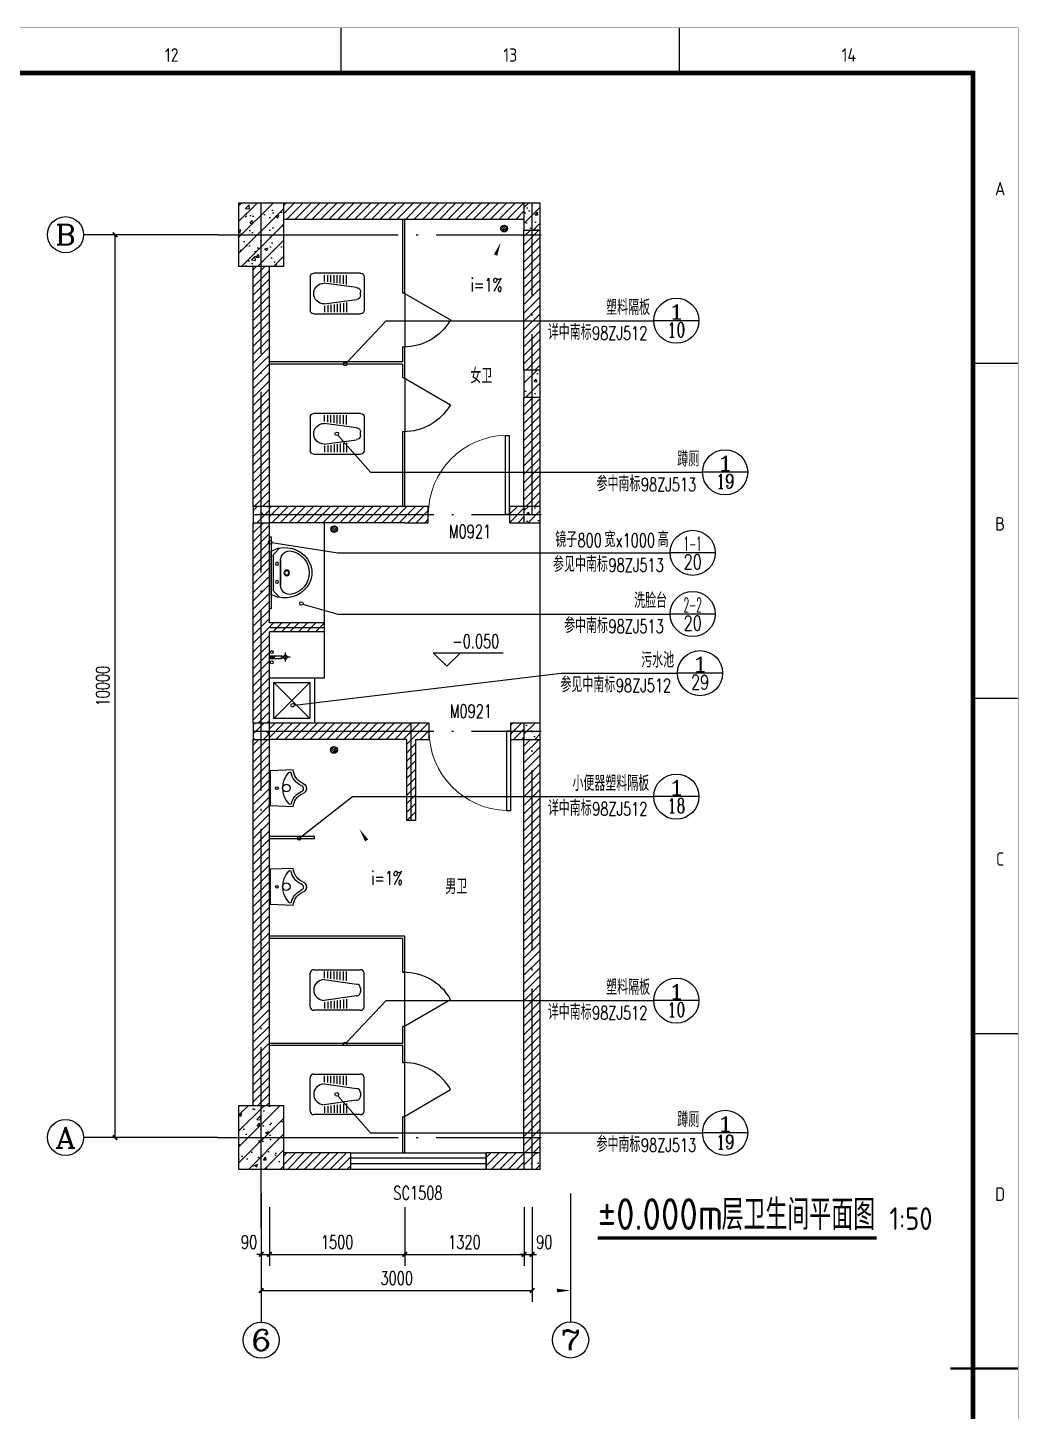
# Model space of a CAD drawing. Extents: x 93518 to 937116, y -359949 to 58022.
# Drawn here: x 894521 to 905504, y -174153 to -158826 of the extents above; entities that cross this region are included whole.
import ezdxf
from ezdxf.enums import TextEntityAlignment as Align

# ---------------------------------------------------------------- set-up
doc = ezdxf.new("R2010")
doc.units = 0
doc.header["$LTSCALE"] = 1000
doc.header["$MEASUREMENT"] = 0
doc.linetypes.add('DOTE', pattern=[2.42, 2, -0.2, 0.02, -0.2])
doc.layers.get('0').update_dxf_attribs({"color": 8, "linetype": 'CONTINUOUS'})
doc.layers.get('Defpoints').update_dxf_attribs({"color": 8, "linetype": 'CONTINUOUS'})
for name, color, linetype in [('5', 8, 'CONTINUOUS'), ('AXIS', 8, 'CONTINUOUS'), ('AXIS_TEXT', 8, 'CONTINUOUS'), ('COLUMN', 8, 'CONTINUOUS'), ('DIM_ELEV', 8, 'CONTINUOUS'), ('DIM_IDEN', 8, 'CONTINUOUS'), ('DIM_SYMB', 8, 'CONTINUOUS'), ('DOTE', 8, 'DOTE'), ('PUB_HATCH', 8, 'CONTINUOUS'), ('PUB_TEXT', 8, 'CONTINUOUS'), ('WALL', 8, 'CONTINUOUS'), ('water', 8, 'CONTINUOUS'), ('WINDOW', 8, 'CONTINUOUS'), ('WINDOW_TEXT', 8, 'CONTINUOUS'), ('洁具', 8, 'CONTINUOUS'), ('设备间', 8, 'CONTINUOUS')]:
    doc.layers.add(name, color=color, linetype=linetype)
doc.styles.add('_TCH_AXIS', font='complex.shx', dxfattribs={"bigfont": 'GBCBIG.shx'})
doc.styles.add('_TCH_DIM', font='simplex.shx', dxfattribs={"bigfont": 'gbcbig.shx'})
doc.styles.add('_TCH_DIM_T3', font='simplex.shx', dxfattribs={"width": 0.705882, "bigfont": 'gbcbig.shx'})
doc.styles.add('_TCH_LABEL', font='COMPLEX', dxfattribs={"bigfont": 'GBCBIG'})
doc.styles.add('_TCH_WINDOW', font='simplex.shx', dxfattribs={"bigfont": 'gbcbig.shx'})
doc.styles.add('COMPLEX', font='geditxt.shx', dxfattribs={"bigfont": 'hztxt1.shx'})
doc.styles.add('DIM_FONT', font='simplex.shx', dxfattribs={"width": 0.7, "bigfont": 'gbcbig.shx'})
doc.styles.get("Standard").update_dxf_attribs({"font": 'GBENOR', "bigfont": 'GBCBIG'})
doc.dimstyles.new('_TCH_ARCH&&50', dxfattribs={"dimtxt": 148.75, "dimasz": 50, "dimexe": 125, "dimexo": 150, "dimgap": 63.125, "dimtad": 1, "dimdec": 0, "dimzin": 0, "dimdsep": 46, "dimtxsty": '_TCH_DIM_T3', "dimblk": 'ARCHTICK', "dimcen": 0.09, "dimclrt": 7, "dimazin": 2, "dimtfac": 1, "dimtdec": 0, "dimtix": 1, "dimtmove": 2, "dimatfit": 3, "dimfxl": 0, "dimtolj": 1, "dimtzin": 0, "dimarcsym": 0})
pattern_1 = [(45, (0, 0), (-88.388348, 88.388348), []), (50, (0, 0), (358.63009, -31.37607), [37.5, -412.5]), (355, (0, 0), (-69.37567, 376.09607), [30, -330]), (100.4514, (29.9, -2.6), (289.25469, 344.71977), [31.8701, -350.57106]), (46.1842, (0, 100), (533.62052, -82.7595), [56.25, -618.75]), (96.6356, (44.47, 93.1), (467.33135, 487.05894), [47.80514, -525.8565]), (351.1842, (0, 100), (467.33097, 487.0593), [45, -495]), (21, (50, 75), (298.45353, -201.309445), [37.5, -412.5]), (326, (50, 75), (121.65767, 362.57502), [30, -330]), (71.4514, (74.87, 58.22), (420.11131, 161.26525), [31.8701, -350.57106]), (37.5, (0, 0), (6.079928, 166.446927), [0, -326, 0, -335, 0, -331.25]), (7.5, (0, 0), (131.53477, 197.205856), [0, -191, 0, -318.5, 0, -126.25]), (327.5, (-111.5, 0), (266.911218, -11.277436), [0, -125, 0, -390, 0, -517.5]), (317.5, (-161.5, 0), (291.593085, 50.05249), [0, -162.5, 0, -259, 0, -367.5])]
pattern_2 = [(45, (0, 47.75), (-47.022601, 47.022601), [])]

# ---------------------------------------------------------------- blocks, each defined once
blk = doc.blocks.new('$plan$00002219')
at = {"layer": '5', "color": 7, "linetype": 'Continuous'}
for p, q in [((-225, 40), (-225, 560)), ((185, 600), (-185, 600)), ((-115, 157), (-66, 513)), ((-17, 560), (17, 560)), ((66, 513), (115, 157)), ((225, 560), (225, 40)), ((-101, 405), (-205, 405)), ((-106, 370), (-205, 370)), ((-111, 335), (-205, 335)), ((101, 405), (205, 405)), ((106, 370), (205, 370)), ((111, 335), (205, 335)), ((-115, 300), (-205, 300)), ((-120, 265), (-205, 265)), ((-125, 230), (-205, 230)), ((-130, 195), (-205, 195)), ((-135, 160), (-205, 160)), ((115, 300), (205, 300)), ((120, 265), (205, 265)), ((125, 230), (205, 230)), ((130, 195), (205, 195)), ((135, 160), (205, 160)), ((185, 0), (-185, 0))]:
    blk.add_line(p, q, dxfattribs=at)
for centre, start, end in [((-185, 560), 90, 180), ((185, 560), 0, 90), ((-185, 40), 180, 270), ((185, 40), 270, 0)]:
    blk.add_arc(centre, 40, start, end, dxfattribs=at)
for centre, major_axis, ratio, start_param, end_param in [((-17, 513), (-48.6, 0), 0.967078, 4.712394, 6.28319), ((17, 513), (-48.6, 0), 0.967079, 3.141597, 4.712394), ((0, 157), (0, -117), 0.982906, 4.712385, 6.283181), ((0, 157), (0, -117), 0.982906, 6.283179, 7.853975)]:
    blk.add_ellipse(centre, major_axis=major_axis, ratio=ratio, start_param=start_param, end_param=end_param, dxfattribs=at)
blk = doc.blocks.new('_E13BKY')
blk.add_blockref('$plan$00002219', (316, 43))
at = {"flags": 9}
for tag in ['XSIZE', 'YSIZE']:
    blk.add_attdef(tag, (0, 0), '', height=0.5, dxfattribs=at)
blk = doc.blocks.new('_E0XHE')
at = {"xscale": -1, "rotation": 180}
blk.add_blockref('_E13BKY', (6, 601), dxfattribs=at)
at = {"style": 'DIM_FONT', "width": 0.8, "flags": 9}
for tag in ['XSIZE', 'YSIZE']:
    blk.add_attdef(tag, (0, 0), '', height=0.5, dxfattribs=at)
blk = doc.blocks.new('M_E6')
for p, q in [((240, 0), (-240, 0)), ((-237, 0), (239, 0)), ((240, 0), (270, -79)), ((-213, -36), (-271, -91)), ((-240, 0), (-270, -79)), ((-179, -23), (181, -23)), ((141, -105), (-141, -105)), ((-141, -105), (141, -105)), ((217, -37), (274, -95))]:
    blk.add_line(p, q)
for centre, radius in [((-99, -65), 16.3), ((2, -172), 31.6), ((2, -172), 23), ((101, -65), 16.3)]:
    blk.add_circle(centre, radius)
for centre, radius, start, end in [((28, -152), 307, 166.1751, 244.7296), ((-141, -205), 100, 90, 190.5602), ((-179, -73), 50, 90, 133.181), ((-28, -152), 307, 297.0639, 13.8249), ((141, -205), 100, 349.4398, 90), ((181, -73), 50, 44.5607, 90), ((0, -179), 243, 190.5602, 349.4398), ((0, -201), 250, 245.8071, 296.4628), ((28, -152), 307, 266.589, 266.5936)]:
    blk.add_arc(centre, radius, start, end)
at = {"width": 0.8, "flags": 9}
for tag in ['XSIZE', 'YSIZE']:
    blk.add_attdef(tag, (0, 0), '', height=0.5, dxfattribs=at)
blk = doc.blocks.new('A$C429848E1')
at = {"layer": 'water'}
h = blk.add_hatch(dxfattribs=at)
h.set_pattern_fill('ANSI31', color=256, scale=20, style=0)
h.set_pattern_definition([(45, (-228444.69, -85757.866), (-22.4506403, 22.4506403), [])])
edge = h.paths.add_edge_path()
edge.add_arc((75, 75), 75, 0, 360)
blk.add_circle((75, 75), 75, dxfattribs=at)
blk = doc.blocks.new('$TCHSYS$WIN2D')
for p, q in [((-0.5, 0.5), (0.5, 0.5)), ((-0.5, 0.5), (-0.5, -0.5)), ((0.5, 0.5), (0.5, -0.5)), ((0.5, 0.167), (-0.5, 0.167)), ((0.5, -0.167), (-0.5, -0.167)), ((-0.5, -0.5), (0.5, -0.5))]:
    blk.add_line(p, q)
blk = doc.blocks.new('$DorLib2D$00000001')
for p, q in [((0.45, 0.975), (0.5, 0.975)), ((0.45, 0), (0.45, 0.975)), ((0.5, 0), (0.5, 0.975)), ((0.5, 0), (0.45, 0))]:
    blk.add_line(p, q)
at = {"lineweight": 13}
blk.add_arc((0.475, 0), 0.975, 91.4693, 180, dxfattribs=at)
blk = doc.blocks.new('$DorLib2D$00000228')
at = {"color": 0}
blk.add_line((0.5, 0), (0, 0.866), dxfattribs=at)
blk.add_arc((0.5, 0), 1, 120, 180, dxfattribs=at)
blk = doc.blocks.new('$plan$00001610')
for p, q in [((-205, -255), (-195, 0)), ((-195, 0), (195, 0)), ((205, -255), (195, 0)), ((13, -72), (13, -71))]:
    blk.add_line(p, q)
for centre, radius, start, end in [((-3, -388), 250, 46.6458, 133.3542), ((-3, -179), 41.7, 1.1551, 0), ((-2, -72), 15, 1.7798, 0), ((-219, -430), 176, 26.1838, 85.5792), ((-158, -222), 22.7, 134.5857, 206.4573), ((-198, -410), 179, 22.2984, 83.8043), ((201, -406), 174, 100.5676, 157.7034), ((215, -423), 168, 93.3348, 155.3309), ((162, -220), 16.2, 297.1389, 62.8611), ((1, -337), 63.3, 194.7447, 345.2553), ((3, -327), 38.6, 202.7778, 341.3609)]:
    blk.add_arc(centre, radius, start, end)
blk.add_point((0, -400))
blk = doc.blocks.new('_AXISO')
blk.add_circle((0, 0), 0.5)
at = {"layer": 'AXIS_TEXT', "style": 'COMPLEX', "width": 1.041667}
blk.add_attdef('A', text='', height=0.56, dxfattribs=at).set_placement((-0.25, -0.28), (0.25, -0.28), align=Align.FIT)
blk = doc.blocks.new('_ArchTick')
at = {"color": 0, "linetype": 'ByBlock', "const_width": 0.4}
blk.add_lwpolyline([(-0.5, -0.5), (0.5, 0.5)], dxfattribs=at)
blk = doc.blocks.new('*D834')
at = {"layer": 'AXIS', "color": 0, "lineweight": -2, "transparency": 16777216}
for p, q in [((956414, -137319), (955301, -137319)), ((955426, -147319), (955426, -137319)), ((956414, -147319), (955301, -147319))]:
    blk.add_line(p, q, dxfattribs=at)
at = {"layer": 'Defpoints', "color": 0, "transparency": 16777216}
for p in [(955426, -137319), (956564, -137319), (956564, -147319)]:
    blk.add_point(p, dxfattribs=at)
at = {"layer": 'AXIS', "color": 0, "lineweight": -2, "transparency": 16777216, "xscale": 50, "yscale": 50, "zscale": 50}
for p, rotation in [((955426, -137319), 90), ((955426, -147319), 270)]:
    blk.add_blockref('_ArchTick', p, dxfattribs=dict(at, rotation=rotation))
at = {"layer": 'AXIS', "color": 7, "transparency": 16777216, "insert": (955289, -142319), "char_height": 148.8, "attachment_point": 5, "rotation": 90, "style": '_TCH_DIM_T3'}
blk.add_mtext('\\A1;10000', dxfattribs=at)
blk = doc.blocks.new('*D835')
at = {"layer": 'AXIS', "color": 0, "lineweight": -2, "transparency": 16777216}
for p, q in [((957045, -148091), (957045, -149139)), ((960045, -148091), (960045, -149139)), ((957045, -149014), (960045, -149014))]:
    blk.add_line(p, q, dxfattribs=at)
at = {"layer": 'Defpoints', "color": 0, "transparency": 16777216}
for p in [(957045, -147941), (960045, -147941), (960045, -149014)]:
    blk.add_point(p, dxfattribs=at)
at = {"layer": 'AXIS', "color": 0, "lineweight": -2, "transparency": 16777216, "xscale": 50, "yscale": 50, "zscale": 50, "rotation": 180}
blk.add_blockref('_ArchTick', (957045, -149014), dxfattribs=at)
at = {"layer": 'AXIS', "color": 0, "lineweight": -2, "transparency": 16777216, "xscale": 50, "yscale": 50, "zscale": 50}
blk.add_blockref('_ArchTick', (960045, -149014), dxfattribs=at)
at = {"layer": 'AXIS', "color": 7, "transparency": 16777216, "insert": (958545, -148877), "char_height": 148.8, "attachment_point": 5, "style": '_TCH_DIM_T3'}
blk.add_mtext('\\A1;3000', dxfattribs=at)
blk = doc.blocks.new('*D836')
at = {"layer": 'AXIS', "color": 0, "lineweight": -2, "transparency": 16777216}
for p, q in [((957045, -148091), (957045, -148739)), ((957135, -148091), (957135, -148739)), ((957045, -148614), (956995, -148614)), ((957045, -148614), (957135, -148614)), ((957135, -148614), (957185, -148614))]:
    blk.add_line(p, q, dxfattribs=at)
at = {"layer": 'Defpoints', "color": 0, "transparency": 16777216}
for p in [(957045, -147941), (957135, -147941), (957135, -148614)]:
    blk.add_point(p, dxfattribs=at)
at = {"layer": 'AXIS', "color": 0, "lineweight": -2, "transparency": 16777216, "xscale": 50, "yscale": 50, "zscale": 50}
blk.add_blockref('_ArchTick', (957045, -148614), dxfattribs=at)
at = {"layer": 'AXIS', "color": 0, "lineweight": -2, "transparency": 16777216, "xscale": 50, "yscale": 50, "zscale": 50, "rotation": 180}
blk.add_blockref('_ArchTick', (957135, -148614), dxfattribs=at)
at = {"layer": 'AXIS', "color": 7, "transparency": 16777216, "insert": (956910, -148477), "char_height": 148.8, "attachment_point": 5, "style": '_TCH_DIM_T3'}
blk.add_mtext('\\A1;90', dxfattribs=at)
blk = doc.blocks.new('*D837')
at = {"layer": 'AXIS', "color": 0, "lineweight": -2, "transparency": 16777216}
for p, q in [((957135, -148091), (957135, -148739)), ((958635, -148091), (958635, -148739)), ((957135, -148614), (958635, -148614))]:
    blk.add_line(p, q, dxfattribs=at)
at = {"layer": 'Defpoints', "color": 0, "transparency": 16777216}
for p in [(957135, -147941), (958635, -147941), (958635, -148614)]:
    blk.add_point(p, dxfattribs=at)
at = {"layer": 'AXIS', "color": 0, "lineweight": -2, "transparency": 16777216, "xscale": 50, "yscale": 50, "zscale": 50, "rotation": 180}
blk.add_blockref('_ArchTick', (957135, -148614), dxfattribs=at)
at = {"layer": 'AXIS', "color": 0, "lineweight": -2, "transparency": 16777216, "xscale": 50, "yscale": 50, "zscale": 50}
blk.add_blockref('_ArchTick', (958635, -148614), dxfattribs=at)
at = {"layer": 'AXIS', "color": 7, "transparency": 16777216, "insert": (957885, -148477), "char_height": 148.8, "attachment_point": 5, "style": '_TCH_DIM_T3'}
blk.add_mtext('\\A1;1500', dxfattribs=at)
blk = doc.blocks.new('*D838')
at = {"layer": 'AXIS', "color": 0, "lineweight": -2, "transparency": 16777216}
for p, q in [((958635, -148091), (958635, -148739)), ((959955, -148091), (959955, -148739)), ((958635, -148614), (959955, -148614))]:
    blk.add_line(p, q, dxfattribs=at)
at = {"layer": 'Defpoints', "color": 0, "transparency": 16777216}
for p in [(958635, -147941), (959955, -147941), (959955, -148614)]:
    blk.add_point(p, dxfattribs=at)
at = {"layer": 'AXIS', "color": 0, "lineweight": -2, "transparency": 16777216, "xscale": 50, "yscale": 50, "zscale": 50, "rotation": 180}
blk.add_blockref('_ArchTick', (958635, -148614), dxfattribs=at)
at = {"layer": 'AXIS', "color": 0, "lineweight": -2, "transparency": 16777216, "xscale": 50, "yscale": 50, "zscale": 50}
blk.add_blockref('_ArchTick', (959955, -148614), dxfattribs=at)
at = {"layer": 'AXIS', "color": 7, "transparency": 16777216, "insert": (959295, -148477), "char_height": 148.8, "attachment_point": 5, "style": '_TCH_DIM_T3'}
blk.add_mtext('\\A1;1320', dxfattribs=at)
blk = doc.blocks.new('*D839')
at = {"layer": 'AXIS', "color": 0, "lineweight": -2, "transparency": 16777216}
for p, q in [((959955, -148091), (959955, -148739)), ((960045, -148091), (960045, -148739)), ((959955, -148614), (959905, -148614)), ((959955, -148614), (960045, -148614)), ((960045, -148614), (960095, -148614))]:
    blk.add_line(p, q, dxfattribs=at)
at = {"layer": 'Defpoints', "color": 0, "transparency": 16777216}
for p in [(959955, -147941), (960045, -147941), (960045, -148614)]:
    blk.add_point(p, dxfattribs=at)
at = {"layer": 'AXIS', "color": 0, "lineweight": -2, "transparency": 16777216, "xscale": 50, "yscale": 50, "zscale": 50}
blk.add_blockref('_ArchTick', (959955, -148614), dxfattribs=at)
at = {"layer": 'AXIS', "color": 0, "lineweight": -2, "transparency": 16777216, "xscale": 50, "yscale": 50, "zscale": 50, "rotation": 180}
blk.add_blockref('_ArchTick', (960045, -148614), dxfattribs=at)
at = {"layer": 'AXIS', "color": 7, "transparency": 16777216, "insert": (960180, -148477), "char_height": 148.8, "attachment_point": 5, "style": '_TCH_DIM_T3'}
blk.add_mtext('\\A1;90', dxfattribs=at)
blk = doc.blocks.new('GEDI_WK_A11')
at = {"color": 3}
for p, q in [((900, 584), (900, 594)), ((975, 584), (975, 594)), ((1040, 519.75), (1050, 519.75)), ((1040, 445.5), (1050, 445.5)), ((1040, 371.25), (1050, 371.25)), ((1040, 297), (1050, 297))]:
    blk.add_line(p, q, dxfattribs=at)
for points, const_width in [([(0, 0), (1050, 0), (1050, 594), (0, 594)], 0.1), ([(25, 10), (1040, 10), (1040, 584), (25, 584)], 1)]:
    blk.add_lwpolyline(points, close=True, dxfattribs=dict(at, const_width=const_width))
blk.add_lwpolyline([(1035, 297, 0.5, 0.5, 0), (1050, 297, 0.5, 0.5, 0)], format="xyseb", dxfattribs=at)
for s, p in [('12', (862.5, 588)), ('13', (937.5, 588)), ('14', (1012.5, 588))]:
    blk.add_text(s, height=3, dxfattribs=at).set_placement(p, align=Align.MIDDLE)
for s, p in [('A', (1046, 556.88)), ('B', (1046, 482.62)), ('C', (1046, 408.38)), ('D', (1046, 334.12))]:
    blk.add_text(s, height=3, dxfattribs=at).set_placement(p, align=Align.CENTER)
blk = doc.blocks.new('8')
at = {"layer": 'PUB_HATCH'}
h = blk.add_hatch(dxfattribs=at)
h.set_pattern_fill('钢筋混凝土', color=256, scale=50, style=0)
h.set_pattern_definition(pattern_1)
h.paths.add_polyline_path([(956794.5, -137668.7), (957294.5, -137668.7), (957294.5, -136968.7), (956794.5, -136968.7)])
h = blk.add_hatch(dxfattribs=at)
h.set_pattern_fill('普通砖', color=256, scale=50, style=0)
h.set_pattern_definition(pattern_2)
h.paths.add_polyline_path([(957294.5, -136968.7), (957294.5, -137148.7), (959954.5, -137148.7), (959954.5, -136968.7)])
h = blk.add_hatch(dxfattribs=at)
h.set_pattern_fill('钢筋混凝土', color=256, scale=50, style=0)
h.set_pattern_definition(pattern_1)
h.paths.add_polyline_path([(959954.5, -137268.7), (960134.5, -137268.7), (960134.5, -136968.7), (959954.5, -136968.7)])
h = blk.add_hatch(dxfattribs=at)
h.set_pattern_fill('普通砖', color=256, scale=50, style=0)
h.set_pattern_definition(pattern_2)
h.paths.add_polyline_path([(960134.5, -137268.7), (959954.5, -137268.7), (959954.5, -138818.7), (960134.5, -138818.7)])
h = blk.add_hatch(dxfattribs=at)
h.set_pattern_fill('普通砖', color=256, scale=50, style=0)
h.set_pattern_definition(pattern_2)
h.paths.add_polyline_path([(956954.5, -138726.2), (957134.5, -138726.2), (957134.5, -137668.7), (956954.5, -137668.7)])
h = blk.add_hatch(dxfattribs=at)
h.set_pattern_fill('普通砖', color=256, scale=50, style=0)
h.set_pattern_definition(pattern_2)
h.paths.add_polyline_path([(956954.5, -140328.7), (957134.5, -140328.7), (957134.5, -138726.2), (956954.5, -138726.2)])
h = blk.add_hatch(dxfattribs=at)
h.set_pattern_fill('钢筋混凝土', color=256, scale=50, style=0)
h.set_pattern_definition(pattern_1)
h.paths.add_polyline_path([(959954.5, -139118.7), (960134.5, -139118.7), (960134.5, -138818.7), (959954.5, -138818.7)])
h = blk.add_hatch(dxfattribs=at)
h.set_pattern_fill('普通砖', color=256, scale=50, style=0)
h.set_pattern_definition(pattern_2)
h.paths.add_polyline_path([(960134.5, -139118.7), (959954.5, -139118.7), (959954.5, -140328.7), (960134.5, -140328.7)])
h = blk.add_hatch(dxfattribs=at)
h.set_pattern_fill('钢筋混凝土', color=256, scale=50, style=0)
h.set_pattern_definition(pattern_1)
h.paths.add_polyline_path([(956954.5, -140508.7), (957134.5, -140508.7), (957134.5, -140328.7), (956954.5, -140328.7)])
h = blk.add_hatch(dxfattribs=at)
h.set_pattern_fill('普通砖', color=256, scale=50, style=0)
h.set_pattern_definition(pattern_2)
h.paths.add_polyline_path([(958631.5, -140508.7), (958631.5, -140328.7), (957134.5, -140328.7), (957134.5, -140508.7)])
h = blk.add_hatch(dxfattribs=at)
h.set_pattern_fill('普通砖', color=256, scale=50, style=0)
h.set_pattern_definition(pattern_2)
h.paths.add_polyline_path([(958631.5, -140508.7), (958894.5, -140508.7), (958894.5, -140328.7), (958631.5, -140328.7)])
h = blk.add_hatch(dxfattribs=at)
h.set_pattern_fill('普通砖', color=256, scale=50, style=0)
h.set_pattern_definition(pattern_2)
h.paths.add_polyline_path([(959954.5, -140508.7), (959954.5, -140328.7), (959794.5, -140328.7), (959794.5, -140508.7)])
h = blk.add_hatch(dxfattribs=at)
h.set_pattern_fill('钢筋混凝土', color=256, scale=50, style=0)
h.set_pattern_definition(pattern_1)
h.paths.add_polyline_path([(959954.5, -140508.7), (960134.5, -140508.7), (960134.5, -140328.7), (959954.5, -140328.7)])
h = blk.add_hatch(dxfattribs=at)
h.set_pattern_fill('普通砖', color=256, scale=50, style=0)
h.set_pattern_definition(pattern_2)
h.paths.add_polyline_path([(957134.5, -140508.7), (956954.5, -140508.7), (956954.5, -141618.7), (957074.5, -141652.1), (957134.5, -141618.7)])
h = blk.add_hatch(dxfattribs=at)
h.set_pattern_fill('普通砖', color=256, scale=50, style=0)
h.set_pattern_definition(pattern_2)
h.paths.add_polyline_path([(956954.5, -142728.7), (957134.5, -142728.7), (957134.5, -141718.7), (957074.5, -141652.1), (956954.5, -141618.7)])
h = blk.add_hatch(dxfattribs=at)
h.set_pattern_fill('普通砖', color=256, scale=50, style=0)
h.set_pattern_definition(pattern_2)
h.paths.add_polyline_path([(957744.5, -141618.7), (957134.5, -141618.7), (957074.5, -141652.1), (957134.5, -141718.7), (957744.5, -141718.7)])
h = blk.add_hatch(dxfattribs=at)
h.set_pattern_fill('钢筋混凝土', color=256, scale=50, style=0)
h.set_pattern_definition(pattern_1)
h.paths.add_polyline_path([(956954.5, -142908.7), (957134.5, -142908.7), (957134.5, -142728.7), (956954.5, -142728.7)])
h = blk.add_hatch(dxfattribs=at)
h.set_pattern_fill('普通砖', color=256, scale=50, style=0)
h.set_pattern_definition(pattern_2)
h.paths.add_polyline_path([(958687.9, -142848.7), (958654.5, -142728.7), (957134.5, -142728.7), (957134.5, -142908.7), (958654.5, -142908.7)])
h = blk.add_hatch(dxfattribs=at)
h.set_pattern_fill('普通砖', color=256, scale=50, style=0)
h.set_pattern_definition(pattern_2)
h.paths.add_polyline_path([(958754.5, -142908.7), (958904.5, -142908.7), (958904.5, -142728.7), (958654.5, -142728.7), (958687.9, -142848.7)])
h = blk.add_hatch(dxfattribs=at)
h.set_pattern_fill('普通砖', color=256, scale=50, style=0)
h.set_pattern_definition(pattern_2)
h.paths.add_polyline_path([(959954.5, -142908.7), (959954.5, -142728.7), (959804.5, -142728.7), (959804.5, -142908.7)])
h = blk.add_hatch(dxfattribs=at)
h.set_pattern_fill('钢筋混凝土', color=256, scale=50, style=0)
h.set_pattern_definition(pattern_1)
h.paths.add_polyline_path([(959954.5, -142908.7), (960134.5, -142908.7), (960134.5, -142728.7), (959954.5, -142728.7)])
h = blk.add_hatch(dxfattribs=at)
h.set_pattern_fill('普通砖', color=256, scale=50, style=0)
h.set_pattern_definition(pattern_2)
h.paths.add_polyline_path([(957134.5, -142908.7), (956954.5, -142908.7), (956954.5, -143999), (957134.5, -143999)])
h = blk.add_hatch(dxfattribs=at)
h.set_pattern_fill('普通砖', color=256, scale=50, style=0)
h.set_pattern_definition(pattern_2)
h.paths.add_polyline_path([(958687.9, -142848.7), (958654.5, -142908.7), (958654.5, -143808.8), (958754.5, -143808.8), (958754.5, -142908.7)])
h = blk.add_hatch(dxfattribs=at)
h.set_pattern_fill('普通砖', color=256, scale=50, style=0)
h.set_pattern_definition(pattern_2)
h.paths.add_polyline_path([(960134.5, -142908.7), (959954.5, -142908.7), (959954.5, -147488.7), (960134.5, -147488.7)])
h = blk.add_hatch(dxfattribs=at)
h.set_pattern_fill('普通砖', color=256, scale=50, style=0)
h.set_pattern_definition(pattern_2)
h.paths.add_polyline_path([(956954.5, -145101.7), (957134.5, -145101.7), (957134.5, -143999), (956954.5, -143999)])
h = blk.add_hatch(dxfattribs=at)
h.set_pattern_fill('普通砖', color=256, scale=50, style=0)
h.set_pattern_definition(pattern_2)
h.paths.add_polyline_path([(956954.5, -146288.7), (957134.5, -146288.7), (957134.5, -145101.7), (956954.5, -145101.7)])
h = blk.add_hatch(dxfattribs=at)
h.set_pattern_fill('普通砖', color=256, scale=50, style=0)
h.set_pattern_definition(pattern_2)
h.paths.add_polyline_path([(957134.5, -146968.7), (957134.5, -146288.7), (956954.5, -146288.7), (956954.5, -146968.7)])
h = blk.add_hatch(dxfattribs=at)
h.set_pattern_fill('钢筋混凝土', color=256, scale=50, style=0)
h.set_pattern_definition(pattern_1)
h.paths.add_polyline_path([(956794.5, -147668.7), (957294.5, -147668.7), (957294.5, -146968.7), (956794.5, -146968.7)])
h = blk.add_hatch(dxfattribs=at)
h.set_pattern_fill('普通砖', color=256, scale=50, style=0)
h.set_pattern_definition(pattern_2)
h.paths.add_polyline_path([(957294.5, -147488.7), (957294.5, -147668.7), (958035.5, -147668.7), (958035.5, -147488.7)])
h = blk.add_hatch(dxfattribs=at)
h.set_pattern_fill('普通砖', color=256, scale=50, style=0)
h.set_pattern_definition(pattern_2)
h.paths.add_polyline_path([(959954.5, -147668.7), (959954.5, -147488.7), (959535.5, -147488.7), (959535.5, -147668.7)])
h = blk.add_hatch(dxfattribs=at)
h.set_pattern_fill('钢筋混凝土', color=256, scale=50, style=0)
h.set_pattern_definition(pattern_1)
h.paths.add_polyline_path([(959954.5, -147668.7), (960134.5, -147668.7), (960134.5, -147488.7), (959954.5, -147488.7)])
at = {"color": 6}
for p, q in [((958609, -137148.7), (958609, -137963.2)), ((958634, -137148.7), (958609, -137148.7)), ((958634, -137963.2), (958634, -137148.7)), ((958609, -137963.2), (958634, -137963.2)), ((958634, -138563.2), (958609, -138563.2)), ((958609, -138563.2), (958609, -138726.2)), ((958634, -138738.7), (958634, -138563.2)), ((958609, -138726.2), (957134.5, -138726.2)), ((958609, -138751.2), (957134.5, -138751.2)), ((958609, -138751.2), (958609, -138901.7)), ((958634, -138901.7), (958634, -138738.7)), ((958609, -138901.7), (958634, -138901.7)), ((958634, -139501.7), (958609, -139501.7)), ((958609, -139501.7), (958609, -140328.7)), ((958634, -140328.7), (958634, -139501.7)), ((957744.5, -141618.7), (957744.5, -140508.7)), ((957744.5, -142228.7), (957744.5, -141718.7)), ((957134.5, -142228.7), (957744.5, -142228.7)), ((957184.5, -142278.7), (957584.5, -142678.7)), ((957184.5, -142678.7), (957584.5, -142278.7)), ((957634.5, -143986.5), (957134.5, -143986.5)), ((957634.5, -144011.5), (957134.5, -144011.5)), ((957634.5, -144011.5), (957634.5, -143986.5)), ((958635, -145089.2), (957134.5, -145089.2)), ((958610, -145114.2), (957134.5, -145114.2)), ((958610, -145114.2), (958610, -145488.7)), ((958635, -145488.7), (958635, -145089.2)), ((958610, -145488.7), (958635, -145488.7)), ((958635, -146088.7), (958610, -146088.7)), ((958610, -146088.7), (958610, -146276.2)), ((958635, -146288.7), (958635, -146088.7)), ((958610, -146276.2), (957134.5, -146276.2)), ((958610, -146301.2), (957134.5, -146301.2)), ((958610, -146301.2), (958610, -146488.7)), ((958635, -146488.7), (958635, -146288.7)), ((958610, -146488.7), (958635, -146488.7)), ((958635, -147088.7), (958610, -147088.7)), ((958610, -147088.7), (958610, -147488.7)), ((958635, -147488.7), (958635, -147088.7)), ((958610, -147488.7), (958635, -147488.7))]:
    blk.add_line(p, q, dxfattribs=at)
blk.add_lwpolyline([(957134.5, -140663.7), (957154.5, -140663.7), (957154.5, -141463.7), (957134.5, -141463.7), (957134.5, -140663.7)], dxfattribs=at)
for points in [[(957134.5, -142228.7), (957634.5, -142228.7), (957634.5, -142728.7), (957134.5, -142728.7)], [(957184.5, -142278.7), (957584.5, -142278.7), (957584.5, -142678.7), (957184.5, -142678.7)]]:
    blk.add_lwpolyline(points, close=True, dxfattribs=at)
at = {"layer": 'AXIS'}
for p, q in [((956563.7, -137318.7), (955076.4, -137318.7)), ((956563.7, -147318.7), (955076.4, -147318.7)), ((957044.5, -147940.7), (957044.5, -149364.1)), ((960471.2, -147938.1), (960471.2, -149361.6))]:
    blk.add_line(p, q, dxfattribs=at)
for centre in [(957044.5, -149564.1), (960471.2, -149561.6)]:
    blk.add_circle(centre, 200, dxfattribs=at)
at = {"layer": 'COLUMN'}
for p, q in [((957294.5, -136968.7), (956794.5, -136968.7)), ((956794.5, -136968.7), (956794.5, -137668.7)), ((957294.5, -137668.7), (957294.5, -136968.7)), ((960134.5, -136968.7), (959954.5, -136968.7)), ((959954.5, -136968.7), (959954.5, -137268.7)), ((960134.5, -137268.7), (960134.5, -136968.7)), ((959954.5, -137268.7), (960134.5, -137268.7)), ((956794.5, -137668.7), (957294.5, -137668.7)), ((960134.5, -138818.7), (959954.5, -138818.7)), ((959954.5, -138818.7), (959954.5, -139118.7)), ((960134.5, -139118.7), (960134.5, -138818.7)), ((959954.5, -139118.7), (960134.5, -139118.7)), ((957134.5, -140328.7), (956954.5, -140328.7)), ((956954.5, -140328.7), (956954.5, -140508.7)), ((957134.5, -140508.7), (957134.5, -140328.7)), ((960134.5, -140328.7), (959954.5, -140328.7)), ((959954.5, -140328.7), (959954.5, -140508.7)), ((960134.5, -140508.7), (960134.5, -140328.7)), ((956954.5, -140508.7), (957134.5, -140508.7)), ((959954.5, -140508.7), (960134.5, -140508.7)), ((957134.5, -142728.7), (956954.5, -142728.7)), ((956954.5, -142728.7), (956954.5, -142908.7)), ((957134.5, -142908.7), (957134.5, -142728.7)), ((960134.5, -142728.7), (959954.5, -142728.7)), ((959954.5, -142728.7), (959954.5, -142908.7)), ((960134.5, -142908.7), (960134.5, -142728.7)), ((956954.5, -142908.7), (957134.5, -142908.7)), ((959954.5, -142908.7), (960134.5, -142908.7)), ((957294.5, -146968.7), (956794.5, -146968.7)), ((956794.5, -146968.7), (956794.5, -147668.7)), ((957294.5, -147668.7), (957294.5, -146968.7)), ((960134.5, -147488.7), (959954.5, -147488.7)), ((959954.5, -147488.7), (959954.5, -147668.7)), ((960134.5, -147668.7), (960134.5, -147488.7)), ((956794.5, -147668.7), (957294.5, -147668.7)), ((959954.5, -147668.7), (960134.5, -147668.7))]:
    blk.add_line(p, q, dxfattribs=at)
at = {"layer": 'DIM_ELEV'}
for p, q in [((959099.9, -142099.6), (958949.9, -141949.6)), ((958949.9, -141949.6), (959724, -141949.6)), ((959099.9, -142099.6), (959249.9, -141949.6))]:
    blk.add_line(p, q, dxfattribs=at)
at = {"layer": 'DIM_IDEN'}
for p, q in [((957987.1, -138737.7), (958429.2, -138271.8)), ((958429.2, -138271.8), (961391.6, -138271.8)), ((961891.6, -138271.8), (961391.6, -138271.8)), ((957893.8, -139539.6), (958253.5, -139950.5)), ((958253.5, -139950.5), (961932.2, -139950.5)), ((962432.2, -139950.5), (961932.2, -139950.5)), ((957163.2, -140729), (957894.5, -140842.3)), ((957894.5, -140842.3), (961573.2, -140842.3)), ((962073.2, -140842.3), (961573.2, -140842.3)), ((957507, -141409.7), (957894.5, -141520.5)), ((957894.5, -141520.5), (961573.2, -141520.5)), ((962073.2, -141520.5), (961573.2, -141520.5)), ((957412.6, -142528.5), (960365.1, -142175.7)), ((960365.1, -142175.7), (961655, -142175.7)), ((962155, -142175.7), (961655, -142175.7)), ((957478.6, -143993.8), (958055.8, -143543)), ((958055.8, -143543), (961392.4, -143543)), ((961892.4, -143543), (961392.4, -143543)), ((957987.1, -146268.4), (958429.2, -145802.5)), ((958429.2, -145802.5), (961391.6, -145802.5)), ((961891.6, -145802.5), (961391.6, -145802.5)), ((957893.8, -146856.7), (958253.5, -147267.5)), ((958253.5, -147267.5), (961932.2, -147267.5)), ((962432.2, -147267.5), (961932.2, -147267.5))]:
    blk.add_line(p, q, dxfattribs=at)
for centre, radius in [((961641.6, -138271.8), 250), ((957973.4, -138752.1), 19.8), ((957880.7, -139524.7), 19.8), ((962182.2, -139950.5), 250), ((961823.2, -140842.3), 250), ((957143.6, -140726), 19.8), ((961823.2, -141520.5), 250), ((957487.9, -141404.3), 19.8), ((961905, -142175.7), 250), ((957392.9, -142530.9), 19.8), ((961642.4, -143543), 250), ((957463, -144006), 19.8), ((961641.6, -145802.5), 250), ((957973.4, -146282.8), 19.8), ((957880.7, -146841.7), 19.8), ((962182.2, -147267.5), 250)]:
    blk.add_circle(centre, radius, dxfattribs=at)
at = {"layer": 'DIM_SYMB'}
for points in [[(959554.3, -137750.3, 0, 0, 0), (959696.7, -137406, 0, 40, 0), (959639.4, -137544.6, 0, 0, 0)], [(958403.3, -144326.1, 0, 0, 0), (958131.6, -143901.7, 0, 40, 0), (958212.5, -144028.1, 0, 0, 0)], [(960044.5, -149014.1, 0, 0, 0), (960471.2, -149014.1, 0, 40, 0), (960321.2, -149014.1, 0, 0, 0)]]:
    blk.add_lwpolyline(points, format="xyseb", dxfattribs=at)
at = {"layer": 'DIM_SYMB', "const_width": 35}
blk.add_lwpolyline([(960771.7, -148431.3), (963862, -148431.3)], dxfattribs=at)
at = {"layer": 'DOTE'}
for p, q in [((957044.5, -148318.7), (957044.5, -136968.7)), ((960044.5, -140418.7), (960044.5, -136968.7)), ((956562, -137318.7), (960144.5, -137318.7)), ((956954.5, -140418.7), (960144.5, -140418.7)), ((957144.5, -141668.7), (957744.5, -141668.7)), ((956954.5, -142818.7), (960144.5, -142818.7)), ((958704.5, -143808.8), (958704.5, -142728.7)), ((960044.5, -147668.7), (960044.5, -142918.7)), ((956562, -147318.7), (960144.5, -147318.7))]:
    blk.add_line(p, q, dxfattribs=at)
at = {"layer": 'WALL'}
for p, q in [((959954.5, -136968.7), (957294.5, -136968.7)), ((959954.5, -137148.7), (957294.5, -137148.7)), ((959954.5, -138818.7), (959954.5, -137268.7)), ((960134.5, -138818.7), (960134.5, -137268.7)), ((956954.5, -138726.2), (956954.5, -137668.7)), ((957134.5, -138726.2), (957134.5, -137668.7)), ((956954.5, -140328.7), (956954.5, -138726.2)), ((957134.5, -140328.7), (957134.5, -138726.2)), ((959954.5, -140328.7), (959954.5, -139118.7)), ((960134.5, -140328.7), (960134.5, -139118.7)), ((958631.5, -140328.7), (957134.5, -140328.7)), ((958894.5, -140328.7), (958631.5, -140328.7)), ((958894.5, -140508.7), (958894.5, -140328.7)), ((959954.5, -140328.7), (959794.5, -140328.7)), ((959794.5, -140328.7), (959794.5, -140508.7)), ((956954.5, -141618.7), (956954.5, -140508.7)), ((957134.5, -141618.7), (957134.5, -140508.7)), ((958631.5, -140508.7), (957134.5, -140508.7)), ((958631.5, -140508.7), (958894.5, -140508.7)), ((959794.5, -140508.7), (959954.5, -140508.7)), ((956954.5, -142728.7), (956954.5, -141618.7)), ((957744.5, -141618.7), (957134.5, -141618.7)), ((957744.5, -141718.7), (957134.5, -141718.7)), ((957134.5, -142728.7), (957134.5, -141718.7)), ((957744.5, -141718.7), (957744.5, -141618.7)), ((958654.5, -142728.7), (957134.5, -142728.7)), ((958904.5, -142728.7), (958654.5, -142728.7)), ((958904.5, -142908.7), (958904.5, -142728.7)), ((959954.5, -142728.7), (959804.5, -142728.7)), ((959804.5, -142728.7), (959804.5, -142908.7)), ((956954.5, -143999), (956954.5, -142908.7)), ((958654.5, -142908.7), (957134.5, -142908.7)), ((957134.5, -143999), (957134.5, -142908.7)), ((958654.5, -142908.7), (958654.5, -143808.8)), ((958754.5, -142908.7), (958754.5, -143808.8)), ((958754.5, -142908.7), (958904.5, -142908.7)), ((959804.5, -142908.7), (959954.5, -142908.7)), ((959954.5, -147488.7), (959954.5, -142908.7)), ((960134.5, -147488.7), (960134.5, -142908.7)), ((958754.5, -143808.8), (958654.5, -143808.8)), ((956954.5, -145101.7), (956954.5, -143999)), ((957134.5, -145101.7), (957134.5, -143999)), ((956954.5, -146288.7), (956954.5, -145101.7)), ((957134.5, -146288.7), (957134.5, -145101.7)), ((956954.5, -146968.7), (956954.5, -146288.7)), ((957134.5, -146968.7), (957134.5, -146288.7)), ((958035.5, -147488.7), (957294.5, -147488.7)), ((958035.5, -147668.7), (958035.5, -147488.7)), ((959954.5, -147488.7), (959535.5, -147488.7)), ((959535.5, -147488.7), (959535.5, -147668.7)), ((957294.5, -147668.7), (958035.5, -147668.7)), ((959535.5, -147668.7), (959954.5, -147668.7))]:
    blk.add_line(p, q, dxfattribs=at)
at = {"layer": 'WINDOW'}
for p, q in [((958634, -137963.2, 400), (958634, -138563.2, 400)), ((958634, -138901.7, 400), (958634, -139501.7, 400)), ((960134.5, -142728.7), (960134.5, -140498.7)), ((958635, -146088.7, 400), (958635, -145488.7, 400)), ((958635, -147088.7, 400), (958635, -146488.7, 400))]:
    blk.add_line(p, q, dxfattribs=at)
at = {"layer": '洁具'}
for p, q in [((957144.5, -141985.2), (957144.5, -142012.2)), ((957144.5, -141985.2), (957266, -141985.2)), ((957144.5, -142012.2), (957266, -142012.2)), ((957149.4, -141985.2), (957149.4, -142012.2)), ((957151, -141985.2), (957151, -142012.2)), ((957155.2, -141985.2), (957155.2, -142012.2)), ((957159.8, -141985.2), (957159.8, -142012.2)), ((957161.6, -141985.2), (957161.6, -142012.2)), ((957168.4, -141985.2), (957168.4, -142012.2)), ((957171.1, -141985.2), (957171.1, -142012.2)), ((957180.7, -141985.2), (957180.7, -142012.2)), ((957186.1, -141985.2), (957186.1, -142012.2)), ((957365.4, -141998.7), (957260.3, -141998.7)), ((957312, -142044.7), (957312, -141947.5))]:
    blk.add_line(p, q, dxfattribs=at)
for centre, radius in [((957161.4, -141942.5), 16.9), ((957161.4, -142055), 16.9), ((957312, -141998.7), 22.5)]:
    blk.add_circle(centre, radius, dxfattribs=at)
blk.add_arc((957266, -141998.7), 13.5, 270, 90, dxfattribs=at)
at = {"layer": 'AXIS'}
ref = blk.add_blockref('_AXISO', (954876.4, -137318.7), dxfattribs=dict(at, xscale=400, yscale=400, zscale=400))
ref.add_attrib('A', 'B', dxfattribs={"layer": 'AXIS_TEXT', "height": 226.3, "style": '_TCH_AXIS', "width": 1.235294}).set_placement((954763.3, -137431.9), (954989.5, -137431.9), align=Align.FIT)
ref = blk.add_blockref('_AXISO', (954876.4, -147318.7), dxfattribs=dict(at, xscale=400, yscale=400, zscale=400))
ref.add_attrib('A', 'A', dxfattribs={"layer": 'AXIS_TEXT', "height": 226.3, "style": '_TCH_AXIS', "width": 1.166667}).set_placement((954763.3, -147431.9), (954989.5, -147431.9), align=Align.FIT)
at = {"layer": 'water', "xscale": 0.5, "yscale": 0.5, "zscale": 0.5}
for p in [(959696.5, -137288.7), (957814.5, -140618.5), (957812.5, -143063.4)]:
    blk.add_blockref('A$C429848E1', p, dxfattribs=at)
at = {"layer": 'WINDOW', "xscale": -600, "zscale": -600}
for p, yscale, rotation in [((958621.5, -138263.2), 600, 270), ((958621.5, -139201.7), 600, 270), ((958622.5, -145788.7), -600, 90), ((958622.5, -146788.7), -600, 90)]:
    blk.add_blockref('$DorLib2D$00000228', p, dxfattribs=dict(at, yscale=yscale, rotation=rotation))
at = {"layer": 'WINDOW'}
ref = blk.add_blockref('$DorLib2D$00000001', (959344.5, -140418.7), dxfattribs=dict(at, xscale=-900, yscale=-900, zscale=-900, rotation=180))
ref.add_attrib('A', 'M0921', (959122, -140680.9), dxfattribs={"layer": 'WINDOW_TEXT', "height": 148.75, "style": '_TCH_WINDOW', "width": 0.705882})
ref = blk.add_blockref('$DorLib2D$00000001', (959354.5, -142818.7), dxfattribs=dict(at, xscale=-900, yscale=900, zscale=-900, rotation=180))
ref.add_attrib('A', 'M0921', (959132, -142670.7), dxfattribs={"layer": 'WINDOW_TEXT', "height": 148.75, "style": '_TCH_WINDOW', "width": 0.705882})
ref = blk.add_blockref('$TCHSYS$WIN2D', (958785.5, -147578.7), dxfattribs=dict(at, xscale=1500, yscale=-180, zscale=1500))
ref.add_attrib('A', 'SC1508', (958508, -148007.3), dxfattribs={"layer": 'WINDOW_TEXT', "height": 148.75, "style": '_TCH_WINDOW', "width": 0.705882})
at = {"layer": '设备间', "rotation": 90}
for p in [(958143.5, -138292.5, 0), (958143.5, -139845.5, 0)]:
    blk.add_blockref('_E0XHE', p, dxfattribs=at)
at = {"layer": '设备间', "xscale": -1, "rotation": 90}
for name, p in [('M_E6', (957154.5, -141062.8)), ('_E0XHE', (958143.5, -145362.9, 0)), ('_E0XHE', (958143.5, -146518.6, 0))]:
    blk.add_blockref(name, p, dxfattribs=at)
at = {"layer": '设备间', "yscale": -1, "rotation": 270}
for p in [(957144.5, -143451.2), (957144.5, -144543.2)]:
    blk.add_blockref('$plan$00001610', p, dxfattribs=at)
at = {"layer": 'AXIS', "color": 7, "style": '_TCH_AXIS', "width": 1.5}
for s, p, p2 in [('6', (956931.4, -149677.2), (957157.7, -149677.2)), ('7', (960358, -149674.7), (960584.3, -149674.7))]:
    blk.add_text(s, height=226.3, dxfattribs=at).set_placement(p, p2, align=Align.FIT)
at = {"layer": 'DIM_ELEV', "color": 7, "style": '_TCH_DIM', "width": 0.705882}
blk.add_text('-0.050', height=148.75, dxfattribs=at).set_placement((959159, -141897.1))
at = {"layer": 'DIM_IDEN', "color": 7, "style": '_TCH_DIM'}
for s, height, p in [('塑料隔板', 168.79, (960864.4, -138208.1)), ('详中南标', 168.79, (960217.6, -138482.6)), ('蹲厕', 168.79, (961652.5, -139886.8)), ('参中南标', 168.79, (960758.2, -140161.2)), ('镜子', 168.79, (960301.4, -140778.6)), ('宽', 168.8, (960847.2, -140778.6)), ('高', 168.8, (961435, -140778.6)), ('参见中南标', 168.79, (960276.3, -141053)), ('洗脸台', 168.79, (961174.4, -141455)), ('参中南标', 168.79, (960399.2, -141731.3)), ('污水池', 168.79, (961252.5, -142113.9)), ('参见中南标', 168.79, (960358.1, -142386.4)), ('小便器塑料隔板', 168.79, (960491, -143479.3)), ('详中南标', 168.79, (960218.4, -143753.7)), ('塑料隔板', 168.79, (960864.4, -145738.8)), ('详中南标', 168.79, (960217.6, -146013.3)), ('蹲厕', 168.79, (961652.5, -147203.9)), ('参中南标', 168.79, (960758.2, -147478.3))]:
    blk.add_text(s, height=height, dxfattribs=at).set_placement(p)
at = {"layer": 'DIM_IDEN', "color": 7, "style": '_TCH_LABEL'}
for s, width, p, p2 in [('1', 2.916667, (961541, -138251.7), (961742.2, -138251.7)), ('10', 0.905172, (961541, -138452.9), (961742.2, -138452.9)), ('1', 2.916667, (962081.5, -139930.4), (962282.8, -139930.4)), ('19', 0.905172, (962081.5, -140131.6), (962282.8, -140131.6)), ('1-1', 0.525, (961722.6, -140822.1), (961923.8, -140822.1)), ('20', 0.772059, (961722.6, -141023.4), (961923.8, -141023.4)), ('2-2', 0.4375, (961722.6, -141500.4), (961923.8, -141500.4)), ('20', 0.772059, (961722.6, -141701.6), (961923.8, -141701.6)), ('1', 2.916667, (961804.4, -142155.6), (962005.6, -142155.6)), ('29', 0.772059, (961804.4, -142356.8), (962005.6, -142356.8)), ('1', 2.916667, (961541.8, -143522.9), (961743, -143522.9)), ('18', 0.905172, (961541.8, -143724.1), (961743, -143724.1)), ('1', 2.916667, (961541, -145782.4), (961742.2, -145782.4)), ('10', 0.905172, (961541, -145983.6), (961742.2, -145983.6)), ('1', 2.916667, (962081.5, -147247.4), (962282.8, -147247.4)), ('19', 0.905172, (962081.5, -147448.7), (962282.8, -147448.7))]:
    blk.add_text(s, height=161, dxfattribs=dict(at, width=width)).set_placement(p, p2, align=Align.FIT)
at = {"layer": 'DIM_IDEN', "color": 7, "style": '_TCH_DIM', "width": 0.705882}
for s, p in [('98ZJ512', (960709.1, -138482.6)), ('98ZJ513', (961249.7, -140161.2)), ('800', (960547.2, -140778.6)), ('x1000', (960970, -140778.6)), ('98ZJ513', (960890.7, -141053)), ('98ZJ513', (960890.7, -141731.3)), ('98ZJ512', (960972.5, -142386.4)), ('98ZJ512', (960709.9, -143753.7)), ('98ZJ512', (960709.1, -146013.3)), ('98ZJ513', (961249.7, -147478.3))]:
    blk.add_text(s, height=148.75, dxfattribs=at).set_placement(p)
at = {"layer": 'DIM_SYMB', "color": 7, "style": '_TCH_DIM', "width": 0.705882}
for p in [(959364.2, -137947.5), (958261.6, -144519.1)]:
    blk.add_text('i=1%', height=148.75, dxfattribs=at).set_placement(p)
at = {"layer": 'DIM_SYMB', "color": 7}
for s, height, p in [('%%P0.000m', 350, (960771.7, -148342.7)), ('层卫生间平面图', 337.59, (962142.5, -148342.7)), ('1:50', 250, (964002, -148342.7))]:
    blk.add_text(s, height=height, dxfattribs=at).set_placement(p)
at = {"layer": 'PUB_TEXT'}
for s, p in [('女卫', (959361.1, -138966.9)), ('男卫', (959083.5, -144623.1))]:
    blk.add_text(s, height=168.79, dxfattribs=at).set_placement(p)
at = {"layer": 'AXIS'}
for p1, p2, distance, picture, middle in [((956563.7, -147318.7), (956563.7, -137318.7), 1137.3, '*D834', (955288.9, -142318.7)), ((957044.5, -147940.7), (960044.5, -147940.7), -1073.4, '*D835', (958544.5, -148876.6)), ((957134.517464, -147940.6819571), (958635.017464, -147940.6819571), -673.4299313, '*D837', (957884.767464, -148476.6118884)), ((958635.017464, -147940.6819571), (959954.517464, -147940.6819571), -673.4299313, '*D838', (959294.767464, -148476.6118884))]:
    dim = blk.add_aligned_dim(p1=p1, p2=p2, distance=distance, dimstyle='_TCH_ARCH&&50', dxfattribs=at)
    dim.commit()
    dim.dimension.update_dxf_attribs({"geometry": picture, "text_midpoint": middle})
for base, p1, p2, picture, middle in [((957134.5, -148614.1), (957044.5, -147940.7), (957134.5, -147940.7), '*D836', (956909.5, -148476.6)), ((960044.5, -148614.1), (959954.5, -147940.7), (960044.5, -147940.7), '*D839', (960179.5, -148476.6))]:
    dim = blk.add_linear_dim(base=base, p1=p1, p2=p2, angle=0, dimstyle='_TCH_ARCH&&50', dxfattribs=at)
    dim.commit()
    dim.dimension.update_dxf_attribs({"geometry": picture, "text_midpoint": middle, "dimtype": 161})

msp = doc.modelspace()

# ---------------------------------------------------------------- block references
at = {"xscale": 50, "yscale": 50, "zscale": 50}
msp.add_blockref('GEDI_WK_A11', (852991.4, -188528.9), dxfattribs=at)
msp.add_blockref('8', (-59936.8, -23800.8))

doc.saveas('drawing.dxf')
